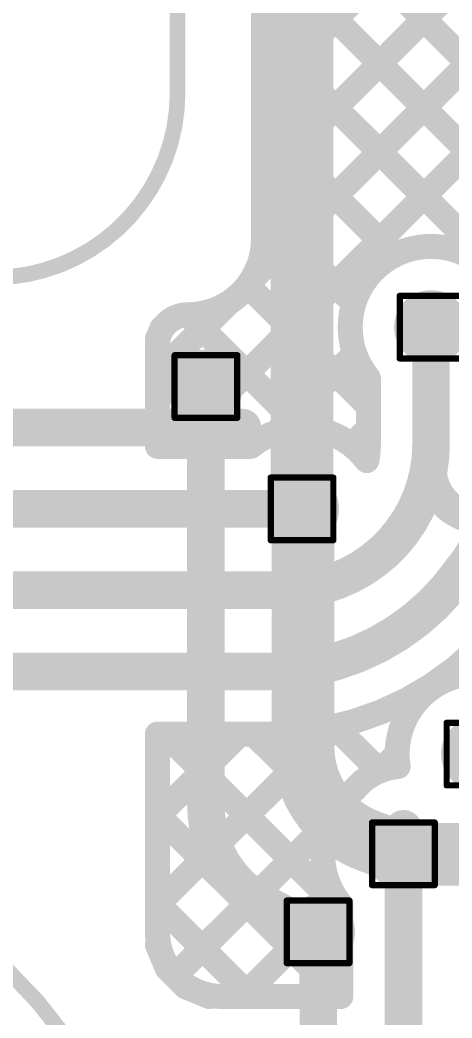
# Model space of a CAD drawing. Header units: inches. Extents: x -17 to 349, y -40 to 215.
# Drawn here: x 84.68 to 88.19, y 115.47 to 123.58 of the extents above; entities that cross this region are included whole.
import ezdxf

# ---------------------------------------------------------------- set-up
doc = ezdxf.new("R2010")
doc.units = ezdxf.units.IN
for name, color, linetype in [('Board Outline', 216, 'Continuous'), ('Bottom Layer', 5, 'Continuous'), ('Drill Drawing', 1, 'Continuous'), ('Top Layer', 1, 'Continuous'), ('Via Holes', 16, 'Continuous')]:
    doc.layers.add(name, color=color, linetype=linetype)

msp = doc.modelspace()

# ---------------------------------------------------------------- hatches: boundary and pattern name
at = {"layer": 'Bottom Layer'}
h = msp.add_hatch(color=5, dxfattribs=at)
edge = h.paths.add_edge_path()
edge.add_arc((88.0158, 121.0831), 0.3, 0, 360)
h = msp.add_hatch(color=5, dxfattribs=at)
edge = h.paths.add_edge_path()
edge.add_arc((86.1903, 120.6005), 0.3, 0, 360)
h = msp.add_hatch(color=5, dxfattribs=at)
edge = h.paths.add_edge_path()
edge.add_arc((86.9697, 119.607), 0.3, 0, 360)
h = msp.add_hatch(color=5, dxfattribs=at)
edge = h.paths.add_edge_path()
edge.add_arc((88.3966, 117.6163), 0.3, 0, 360)
h = msp.add_hatch(color=5, dxfattribs=at)
edge = h.paths.add_edge_path()
edge.add_arc((87.7918, 116.8062), 0.3, 0, 360)
h = msp.add_hatch(color=5, dxfattribs=at)
edge = h.paths.add_edge_path()
edge.add_arc((87.1001, 116.1725), 0.3, 0, 360)
at = {"layer": 'Top Layer'}
h = msp.add_hatch(color=1, dxfattribs=at)
edge = h.paths.add_edge_path()
edge.add_arc((88.0158, 121.0831), 0.3, 0, 360)
h = msp.add_hatch(color=1, dxfattribs=at)
edge = h.paths.add_edge_path()
edge.add_arc((86.1903, 120.6005), 0.3, 0, 360)
h = msp.add_hatch(color=1, dxfattribs=at)
edge = h.paths.add_edge_path()
edge.add_arc((86.9697, 119.607), 0.3, 0, 360)
h = msp.add_hatch(color=1, dxfattribs=at)
edge = h.paths.add_edge_path()
edge.add_arc((88.3966, 117.6163), 0.3, 0, 360)
h = msp.add_hatch(color=1, dxfattribs=at)
edge = h.paths.add_edge_path()
edge.add_arc((87.7918, 116.8062), 0.3, 0, 360)
h = msp.add_hatch(color=1, dxfattribs=at)
edge = h.paths.add_edge_path()
edge.add_arc((87.1001, 116.1725), 0.3, 0, 360)
at = {"layer": 'Via Holes'}
h = msp.add_hatch(color=7, dxfattribs=at)
edge = h.paths.add_edge_path()
edge.add_arc((88.0158, 121.0831), 0.15, 0, 360)
h = msp.add_hatch(color=7, dxfattribs=at)
edge = h.paths.add_edge_path()
edge.add_arc((86.1903, 120.6005), 0.15, 0, 360)
h = msp.add_hatch(color=7, dxfattribs=at)
edge = h.paths.add_edge_path()
edge.add_arc((86.9697, 119.607), 0.15, 0, 360)
h = msp.add_hatch(color=7, dxfattribs=at)
edge = h.paths.add_edge_path()
edge.add_arc((87.7918, 116.8062), 0.15, 0, 360)
h = msp.add_hatch(color=7, dxfattribs=at)
edge = h.paths.add_edge_path()
edge.add_arc((87.1001, 116.1725), 0.15, 0, 360)

# ---------------------------------------------------------------- linework, layer by layer
at = {"layer": 'Board Outline'}
for points in [[(85.9603, 122.985, 0.127, 0.127, 0), (85.9603, 123.9716, 0.127, 0.127, 0)], [(85.9603, 122.985, 0.127, 0.127, -0.414214), (84.4603, 121.485, 0.127, 0.127, 0)], [(81.7751, 116.9882, 0.127, 0.127, -0.404148), (85.7971, 113.1515, 0.127, 0.127, 0)]]:
    msp.add_lwpolyline(points, format="xyseb", dxfattribs=at)
msp.add_lwpolyline([(85.9285, 122.985, 0.0635, 0.0635, 1), (85.992, 122.985, 0.0635, 0.0635, 1)], format="xyseb", close=True, dxfattribs=at)
msp.add_lwpolyline([(85.9285, 122.985, 0.0635, 0.0635, 1), (85.992, 122.985, 0.0635, 0.0635, 1)], format="xyseb", close=True, dxfattribs=at)
at = {"layer": 'Bottom Layer'}
for points in [[(85.9269, 120.115, 0.2032, 0.2032, 0), (91.9213, 126.1094, 0.2032, 0.2032, 0)], [(86.5607, 121.4672, 0.2032, 0.2032, 0), (91.2029, 126.1094, 0.2032, 0.2032, 0)], [(86.6565, 122.2814, 0.2032, 0.2032, 0), (90.4845, 126.1094, 0.2032, 0.2032, 0)], [(86.6565, 122.9999, 0.2032, 0.2032, 0), (89.7661, 126.1094, 0.2032, 0.2032, 0)], [(88.2323, 121.7019, 0.2032, 0.2032, 0), (92.6398, 126.1094, 0.2032, 0.2032, 0)], [(86.6565, 125.4446, 0.2032, 0.2032, 0), (86.6565, 121.7962, 0.2032, 0.2032, 0)], [(86.6565, 124.8845, 0.2032, 0.2032, 0), (94.0241, 117.517, 0.2032, 0.2032, 0)], [(86.6565, 124.1661, 0.2032, 0.2032, 0), (93.2985, 117.5242, 0.2032, 0.2032, 0)], [(86.6565, 123.4477, 0.2032, 0.2032, 0), (88.4579, 121.6463, 0.2032, 0.2032, 0)], [(86.6565, 122.7292, 0.2032, 0.2032, 0), (87.7184, 121.6674, 0.2032, 0.2032, 0)], [(86.6565, 122.0108, 0.2032, 0.2032, 0), (87.3897, 121.2777, 0.2032, 0.2032, 0)], [(86.6565, 121.7961, 0.2032, 0.2032, -0.04911), (86.6448, 121.6767, 0.2032, 0.2032, 0)], [(87.5078, 120.6686, 0.2032, 0.2032, -0.881553), (88.4047, 121.6109, 0.2032, 0.2032, 0)], [(86.6448, 121.6767, 0.2032, 0.2032, -0.098502), (86.5533, 121.4559, 0.2032, 0.2032, 0)], [(86.5533, 121.4559, 0.2032, 0.2032, -0.098502), (86.3843, 121.2868, 0.2032, 0.2032, 0)], [(86.5281, 121.4208, 0.2032, 0.2032, 0), (87.5078, 120.4412, 0.2032, 0.2032, 0)], [(85.7971, 120.7035, 0.2032, 0.2032, 0), (86.373, 121.2795, 0.2032, 0.2032, 0)], [(86.3843, 121.2868, 0.2032, 0.2032, -0.098502), (86.1635, 121.1954, 0.2032, 0.2032, 0)], [(85.8699, 121.1118, 0.2032, 0.2032, -0.097171), (85.9489, 121.1646, 0.2032, 0.2032, 0)], [(85.95, 121.1651, 0.2032, 0.2032, -0.097892), (86.0439, 121.1836, 0.2032, 0.2032, 0)], [(86.1635, 121.1954, 0.2032, 0.2032, -0.049132), (86.044, 121.1836, 0.2032, 0.2032, 0)], [(86.0469, 121.1836, 0.2032, 0.2032, 0), (86.9679, 120.2626, 0.2032, 0.2032, 0)], [(85.7971, 120.9367, 0.2032, 0.2032, -0.198193), (85.8689, 121.1108, 0.2032, 0.2032, 0)], [(85.7971, 120.9858, 0.2032, 0.2032, 0), (85.8346, 121.0766, 0.2032, 0.2032, 0)], [(88.0158, 120.1308, 0.3048, 0.3048, 0), (88.0158, 121.0831, 0.3048, 0.3048, 0)], [(85.7971, 120.115, 0.2032, 0.2032, 0), (85.7971, 120.9367, 0.2032, 0.2032, 0)], [(88.8452, 120.9153, 0.3048, 0.3048, -0.182339), (88.1629, 118.9717, 0.3048, 0.3048, 0)], [(86.7577, 120.2274, 0.2032, 0.2032, 0), (87.3969, 120.8666, 0.2032, 0.2032, 0)], [(85.7971, 120.715, 0.2032, 0.2032, 0), (86.3971, 120.115, 0.2032, 0.2032, 0)], [(87.5078, 120.1308, 0.2032, 0.2032, 0), (87.5078, 120.6686, 0.2032, 0.2032, 0)], [(82.5281, 120.2674, 0.3048, 0.3048, 0), (86.4868, 120.2674, 0.3048, 0.3048, 0)], [(86.5553, 120.115, 0.2032, 0.2032, -0.426718), (87.4949, 119.9995, 0.2032, 0.2032, 0)], [(87.3728, 120.124, 0.2032, 0.2032, 0), (87.5078, 120.259, 0.2032, 0.2032, 0)], [(88.0158, 120.1308, 0.3048, 0.3048, -0.414214), (86.8316, 118.9466, 0.3048, 0.3048, 0)], [(85.7971, 120.115, 0.2032, 0.2032, 0), (86.5553, 120.115, 0.2032, 0.2032, 0)], [(87.5078, 120.1308, 0.2032, 0.2032, -0.048895), (87.4949, 119.9995, 0.2032, 0.2032, 0)], [(82.5281, 119.607, 0.3048, 0.3048, 0), (86.9697, 119.607, 0.3048, 0.3048, 0)], [(82.5535, 118.9466, 0.3048, 0.3048, 0), (86.8316, 118.9466, 0.3048, 0.3048, 0)], [(88.1629, 118.9717, 0.3048, 0.3048, -0.222138), (86.6883, 118.2862, 0.3048, 0.3048, 0)], [(88.5519, 118.645, 0.2032, 0.2032, -0.222138), (86.6873, 117.7782, 0.2032, 0.2032, 0)], [(82.5281, 118.2862, 0.3048, 0.3048, 0), (86.6883, 118.2862, 0.3048, 0.3048, 0)], [(87.7488, 117.5156, 0.2032, 0.2032, -0.669364), (88.7851, 118.1444, 0.2032, 0.2032, 0)], [(87.7655, 118.0282, 0.2032, 0.2032, 0), (87.8365, 117.9572, 0.2032, 0.2032, 0)], [(85.7971, 116.393, 0.2032, 0.2032, 0), (87.2463, 117.8422, 0.2032, 0.2032, 0)], [(85.7971, 116.393, 0.2032, 0.2032, 0), (87.2463, 117.8422, 0.2032, 0.2032, 0)], [(87.2355, 117.8397, 0.2032, 0.2032, 0), (87.5968, 117.4785, 0.2032, 0.2032, 0)], [(85.7971, 117.7782, 0.2032, 0.2032, 0), (86.6883, 117.7782, 0.2032, 0.2032, 0)], [(85.7971, 117.1114, 0.2032, 0.2032, 0), (86.4638, 117.7782, 0.2032, 0.2032, 0)], [(85.7971, 116.1725, 0.2032, 0.2032, 0), (85.7971, 117.7782, 0.2032, 0.2032, 0)], [(85.7971, 116.1725, 0.2032, 0.2032, 0), (85.7971, 117.7782, 0.2032, 0.2032, 0)], [(85.8602, 117.7782, 0.2032, 0.2032, 0), (87.2838, 116.3546, 0.2032, 0.2032, 0)], [(86.5786, 117.7782, 0.2032, 0.2032, 0), (87.2236, 117.1332, 0.2032, 0.2032, 0)], [(87.6038, 117.4813, 0.2032, 0.2032, 0), (87.741, 117.6185, 0.2032, 0.2032, 0)], [(87.3981, 117.3304, 0.2032, 0.2032, -0.203234), (87.7488, 117.5156, 0.2032, 0.2032, 0)], [(87.2838, 116.3918, 0.2032, 0.2032, -0.426007), (87.3981, 117.3304, 0.2032, 0.2032, 0)], [(85.7971, 117.1229, 0.2032, 0.2032, 0), (87.2725, 115.6475, 0.2032, 0.2032, 0)], [(85.9375, 115.815, 0.2032, 0.2032, 0), (87.1909, 117.0685, 0.2032, 0.2032, 0)], [(87.7918, 116.8062, 0.3048, 0.3048, 0), (87.7918, 117.0094, 0.3048, 0.3048, 0)], [(87.7918, 110.7828, 0.3048, 0.3048, 0), (87.7918, 116.8062, 0.3048, 0.3048, 0)], [(85.7971, 116.4045, 0.2032, 0.2032, 0), (86.5541, 115.6475, 0.2032, 0.2032, 0)], [(86.4884, 115.6475, 0.2032, 0.2032, 0), (87.2615, 116.4206, 0.2032, 0.2032, 0)], [(87.2838, 115.6475, 0.2032, 0.2032, 0), (87.2838, 116.3918, 0.2032, 0.2032, 0)], [(87.1001, 116.2233, 0.3048, 0.3048, 0), (87.1003, 116.1725, 0.3048, 0.3048, 0)], [(87.1003, 116.1725, 0.3048, 0.3048, 0), (87.1007, 115.9947, 0.3048, 0.3048, 0)], [(86.322, 115.6475, 0.2032, 0.2032, -0.414213), (85.7971, 116.1724, 0.2032, 0.2032, 0)], [(85.7971, 116.068, 0.2032, 0.2032, 0), (85.877, 115.8751, 0.2032, 0.2032, 0)], [(87.1007, 115.9947, 0.3048, 0.3048, 0), (87.1145, 110.7462, 0.3048, 0.3048, 0)], [(85.877, 115.8751, 0.2032, 0.2032, 0), (86.0247, 115.7274, 0.2032, 0.2032, 0)], [(86.0247, 115.7274, 0.2032, 0.2032, 0), (86.2176, 115.6475, 0.2032, 0.2032, 0)], [(87.2068, 115.6475, 0.2032, 0.2032, 0), (87.2838, 115.7245, 0.2032, 0.2032, 0)], [(86.3221, 115.6475, 0.2032, 0.2032, 0), (87.2838, 115.6475, 0.2032, 0.2032, 0)]]:
    msp.add_lwpolyline(points, format="xyseb", dxfattribs=at)
for points in [[(86.6057, 123.4477, 0.1016, 0.1016, 1), (86.7073, 123.4477, 0.1016, 0.1016, 1)], [(86.6057, 122.9999, 0.1016, 0.1016, 1), (86.7073, 122.9999, 0.1016, 0.1016, 1)], [(86.6057, 122.7292, 0.1016, 0.1016, 1), (86.7073, 122.7292, 0.1016, 0.1016, 1)], [(86.6057, 122.2814, 0.1016, 0.1016, 1), (86.7073, 122.2814, 0.1016, 0.1016, 1)], [(86.6057, 122.0108, 0.1016, 0.1016, 1), (86.7073, 122.0108, 0.1016, 0.1016, 1)], [(86.6057, 121.7962, 0.1016, 0.1016, 1), (86.7073, 121.7962, 0.1016, 0.1016, 1)], [(86.6057, 121.7961, 0.1016, 0.1016, 1), (86.7073, 121.7961, 0.1016, 0.1016, 1)], [(86.594, 121.6767, 0.1016, 0.1016, 1), (86.6956, 121.6767, 0.1016, 0.1016, 1)], [(86.594, 121.6767, 0.1016, 0.1016, 1), (86.6956, 121.6767, 0.1016, 0.1016, 1)], [(87.6676, 121.6674, 0.1016, 0.1016, 1), (87.7692, 121.6674, 0.1016, 0.1016, 1)], [(88.1815, 121.7019, 0.1016, 0.1016, 1), (88.2831, 121.7019, 0.1016, 0.1016, 1)], [(86.5099, 121.4672, 0.1016, 0.1016, 1), (86.6115, 121.4672, 0.1016, 0.1016, 1)], [(86.4773, 121.4208, 0.1016, 0.1016, 1), (86.5789, 121.4208, 0.1016, 0.1016, 1)], [(86.5025, 121.4559, 0.1016, 0.1016, 1), (86.6041, 121.4559, 0.1016, 0.1016, 1)], [(86.5025, 121.4559, 0.1016, 0.1016, 1), (86.6041, 121.4559, 0.1016, 0.1016, 1)], [(86.3222, 121.2795, 0.1016, 0.1016, 1), (86.4238, 121.2795, 0.1016, 0.1016, 1)], [(86.3335, 121.2868, 0.1016, 0.1016, 1), (86.4351, 121.2868, 0.1016, 0.1016, 1)], [(86.3335, 121.2868, 0.1016, 0.1016, 1), (86.4351, 121.2868, 0.1016, 0.1016, 1)], [(87.3389, 121.2777, 0.1016, 0.1016, 1), (87.4405, 121.2777, 0.1016, 0.1016, 1)], [(85.8981, 121.1646, 0.1016, 0.1016, 1), (85.9997, 121.1646, 0.1016, 0.1016, 1)], [(85.8992, 121.1651, 0.1016, 0.1016, 1), (86.0008, 121.1651, 0.1016, 0.1016, 1)], [(85.9931, 121.1836, 0.1016, 0.1016, 1), (86.0947, 121.1836, 0.1016, 0.1016, 1)], [(85.9932, 121.1836, 0.1016, 0.1016, 1), (86.0948, 121.1836, 0.1016, 0.1016, 1)], [(85.9961, 121.1836, 0.1016, 0.1016, 1), (86.0977, 121.1836, 0.1016, 0.1016, 1)], [(86.1127, 121.1954, 0.1016, 0.1016, 1), (86.2143, 121.1954, 0.1016, 0.1016, 1)], [(86.1127, 121.1954, 0.1016, 0.1016, 1), (86.2143, 121.1954, 0.1016, 0.1016, 1)], [(85.7838, 121.0766, 0.1016, 0.1016, 1), (85.8854, 121.0766, 0.1016, 0.1016, 1)], [(85.8181, 121.1108, 0.1016, 0.1016, 1), (85.9197, 121.1108, 0.1016, 0.1016, 1)], [(85.8191, 121.1118, 0.1016, 0.1016, 1), (85.9207, 121.1118, 0.1016, 0.1016, 1)], [(87.9396, 121.0831, 0.1524, 0.1524, 1), (88.092, 121.0831, 0.1524, 0.1524, 1)], [(85.7463, 120.9858, 0.1016, 0.1016, 1), (85.8479, 120.9858, 0.1016, 0.1016, 1)], [(85.7463, 120.9367, 0.1016, 0.1016, 1), (85.8479, 120.9367, 0.1016, 0.1016, 1)], [(85.7463, 120.9367, 0.1016, 0.1016, 1), (85.8479, 120.9367, 0.1016, 0.1016, 1)], [(87.3461, 120.8666, 0.1016, 0.1016, 1), (87.4477, 120.8666, 0.1016, 0.1016, 1)], [(85.7463, 120.715, 0.1016, 0.1016, 1), (85.8479, 120.715, 0.1016, 0.1016, 1)], [(85.7463, 120.7035, 0.1016, 0.1016, 1), (85.8479, 120.7035, 0.1016, 0.1016, 1)], [(87.457, 120.6686, 0.1016, 0.1016, 1), (87.5586, 120.6686, 0.1016, 0.1016, 1)], [(87.457, 120.6686, 0.1016, 0.1016, 1), (87.5586, 120.6686, 0.1016, 0.1016, 1)], [(87.457, 120.4412, 0.1016, 0.1016, 1), (87.5586, 120.4412, 0.1016, 0.1016, 1)], [(86.4106, 120.2674, 0.1524, 0.1524, 1), (86.563, 120.2674, 0.1524, 0.1524, 1)], [(86.9171, 120.2626, 0.1016, 0.1016, 1), (87.0187, 120.2626, 0.1016, 0.1016, 1)], [(87.457, 120.259, 0.1016, 0.1016, 1), (87.5586, 120.259, 0.1016, 0.1016, 1)], [(86.7069, 120.2274, 0.1016, 0.1016, 1), (86.8085, 120.2274, 0.1016, 0.1016, 1)], [(87.9396, 120.1308, 0.1524, 0.1524, 1), (88.092, 120.1308, 0.1524, 0.1524, 1)], [(87.9396, 120.1308, 0.1524, 0.1524, 1), (88.092, 120.1308, 0.1524, 0.1524, 1)], [(85.7463, 120.115, 0.1016, 0.1016, 1), (85.8479, 120.115, 0.1016, 0.1016, 1)], [(85.7463, 120.115, 0.1016, 0.1016, 1), (85.8479, 120.115, 0.1016, 0.1016, 1)], [(85.8761, 120.115, 0.1016, 0.1016, 1), (85.9777, 120.115, 0.1016, 0.1016, 1)], [(86.3463, 120.115, 0.1016, 0.1016, 1), (86.4479, 120.115, 0.1016, 0.1016, 1)], [(86.5045, 120.115, 0.1016, 0.1016, 1), (86.6061, 120.115, 0.1016, 0.1016, 1)], [(86.5045, 120.115, 0.1016, 0.1016, 1), (86.6061, 120.115, 0.1016, 0.1016, 1)], [(87.322, 120.124, 0.1016, 0.1016, 1), (87.4236, 120.124, 0.1016, 0.1016, 1)], [(87.457, 120.1308, 0.1016, 0.1016, 1), (87.5586, 120.1308, 0.1016, 0.1016, 1)], [(87.457, 120.1308, 0.1016, 0.1016, 1), (87.5586, 120.1308, 0.1016, 0.1016, 1)], [(87.4441, 119.9995, 0.1016, 0.1016, 1), (87.5457, 119.9995, 0.1016, 0.1016, 1)], [(87.4441, 119.9995, 0.1016, 0.1016, 1), (87.5457, 119.9995, 0.1016, 0.1016, 1)], [(86.8935, 119.607, 0.1524, 0.1524, 1), (87.0459, 119.607, 0.1524, 0.1524, 1)], [(86.7554, 118.9466, 0.1524, 0.1524, 1), (86.9078, 118.9466, 0.1524, 0.1524, 1)], [(86.7554, 118.9466, 0.1524, 0.1524, 1), (86.9078, 118.9466, 0.1524, 0.1524, 1)], [(88.0867, 118.9717, 0.1524, 0.1524, 1), (88.2391, 118.9717, 0.1524, 0.1524, 1)], [(88.0867, 118.9717, 0.1524, 0.1524, 1), (88.2391, 118.9717, 0.1524, 0.1524, 1)], [(86.6121, 118.2862, 0.1524, 0.1524, 1), (86.7645, 118.2862, 0.1524, 0.1524, 1)], [(86.6121, 118.2862, 0.1524, 0.1524, 1), (86.7645, 118.2862, 0.1524, 0.1524, 1)], [(87.7147, 118.0282, 0.1016, 0.1016, 1), (87.8163, 118.0282, 0.1016, 0.1016, 1)], [(87.7857, 117.9572, 0.1016, 0.1016, 1), (87.8873, 117.9572, 0.1016, 0.1016, 1)], [(87.1847, 117.8397, 0.1016, 0.1016, 1), (87.2863, 117.8397, 0.1016, 0.1016, 1)], [(87.1955, 117.8422, 0.1016, 0.1016, 1), (87.2971, 117.8422, 0.1016, 0.1016, 1)], [(87.1955, 117.8422, 0.1016, 0.1016, 1), (87.2971, 117.8422, 0.1016, 0.1016, 1)], [(85.7463, 117.7782, 0.1016, 0.1016, 1), (85.8479, 117.7782, 0.1016, 0.1016, 1)], [(85.7463, 117.7782, 0.1016, 0.1016, 1), (85.8479, 117.7782, 0.1016, 0.1016, 1)], [(85.7463, 117.7782, 0.1016, 0.1016, 1), (85.8479, 117.7782, 0.1016, 0.1016, 1)], [(85.8094, 117.7782, 0.1016, 0.1016, 1), (85.911, 117.7782, 0.1016, 0.1016, 1)], [(86.413, 117.7782, 0.1016, 0.1016, 1), (86.5146, 117.7782, 0.1016, 0.1016, 1)], [(86.5278, 117.7782, 0.1016, 0.1016, 1), (86.6294, 117.7782, 0.1016, 0.1016, 1)], [(86.6365, 117.7782, 0.1016, 0.1016, 1), (86.7381, 117.7782, 0.1016, 0.1016, 1)], [(86.6375, 117.7782, 0.1016, 0.1016, 1), (86.7391, 117.7782, 0.1016, 0.1016, 1)], [(87.6902, 117.6185, 0.1016, 0.1016, 1), (87.7918, 117.6185, 0.1016, 0.1016, 1)], [(87.698, 117.5156, 0.1016, 0.1016, 1), (87.7996, 117.5156, 0.1016, 0.1016, 1)], [(87.698, 117.5156, 0.1016, 0.1016, 1), (87.7996, 117.5156, 0.1016, 0.1016, 1)], [(87.546, 117.4785, 0.1016, 0.1016, 1), (87.6476, 117.4785, 0.1016, 0.1016, 1)], [(87.553, 117.4813, 0.1016, 0.1016, 1), (87.6546, 117.4813, 0.1016, 0.1016, 1)], [(87.3473, 117.3304, 0.1016, 0.1016, 1), (87.4489, 117.3304, 0.1016, 0.1016, 1)], [(87.3473, 117.3304, 0.1016, 0.1016, 1), (87.4489, 117.3304, 0.1016, 0.1016, 1)], [(85.7463, 117.1229, 0.1016, 0.1016, 1), (85.8479, 117.1229, 0.1016, 0.1016, 1)], [(85.7463, 117.1114, 0.1016, 0.1016, 1), (85.8479, 117.1114, 0.1016, 0.1016, 1)], [(87.1728, 117.1332, 0.1016, 0.1016, 1), (87.2744, 117.1332, 0.1016, 0.1016, 1)], [(87.1401, 117.0685, 0.1016, 0.1016, 1), (87.2417, 117.0685, 0.1016, 0.1016, 1)], [(87.7156, 117.0094, 0.1524, 0.1524, 1), (87.868, 117.0094, 0.1524, 0.1524, 1)], [(87.7156, 116.8062, 0.1524, 0.1524, 1), (87.868, 116.8062, 0.1524, 0.1524, 1)], [(87.7156, 116.8062, 0.1524, 0.1524, 1), (87.868, 116.8062, 0.1524, 0.1524, 1)], [(85.7463, 116.4045, 0.1016, 0.1016, 1), (85.8479, 116.4045, 0.1016, 0.1016, 1)], [(85.7463, 116.393, 0.1016, 0.1016, 1), (85.8479, 116.393, 0.1016, 0.1016, 1)], [(85.7463, 116.393, 0.1016, 0.1016, 1), (85.8479, 116.393, 0.1016, 0.1016, 1)], [(87.2107, 116.4206, 0.1016, 0.1016, 1), (87.3123, 116.4206, 0.1016, 0.1016, 1)], [(87.233, 116.3918, 0.1016, 0.1016, 1), (87.3346, 116.3918, 0.1016, 0.1016, 1)], [(87.233, 116.3918, 0.1016, 0.1016, 1), (87.3346, 116.3918, 0.1016, 0.1016, 1)], [(87.233, 116.3546, 0.1016, 0.1016, 1), (87.3346, 116.3546, 0.1016, 0.1016, 1)], [(87.0239, 116.2233, 0.1524, 0.1524, 1), (87.1763, 116.2233, 0.1524, 0.1524, 1)], [(87.0241, 116.1725, 0.1524, 0.1524, 1), (87.1765, 116.1725, 0.1524, 0.1524, 1)], [(87.0241, 116.1725, 0.1524, 0.1524, 1), (87.1765, 116.1725, 0.1524, 0.1524, 1)], [(85.7463, 116.1725, 0.1016, 0.1016, 1), (85.8479, 116.1725, 0.1016, 0.1016, 1)], [(85.7463, 116.1725, 0.1016, 0.1016, 1), (85.8479, 116.1725, 0.1016, 0.1016, 1)], [(85.7463, 116.1724, 0.1016, 0.1016, 1), (85.8479, 116.1724, 0.1016, 0.1016, 1)], [(85.7463, 116.068, 0.1016, 0.1016, 1), (85.8479, 116.068, 0.1016, 0.1016, 1)], [(87.0245, 115.9947, 0.1524, 0.1524, 1), (87.1769, 115.9947, 0.1524, 0.1524, 1)], [(87.0245, 115.9947, 0.1524, 0.1524, 1), (87.1769, 115.9947, 0.1524, 0.1524, 1)], [(85.8262, 115.8751, 0.1016, 0.1016, 1), (85.9278, 115.8751, 0.1016, 0.1016, 1)], [(85.8262, 115.8751, 0.1016, 0.1016, 1), (85.9278, 115.8751, 0.1016, 0.1016, 1)], [(85.8867, 115.815, 0.1016, 0.1016, 1), (85.9883, 115.815, 0.1016, 0.1016, 1)], [(85.9739, 115.7274, 0.1016, 0.1016, 1), (86.0755, 115.7274, 0.1016, 0.1016, 1)], [(85.9739, 115.7274, 0.1016, 0.1016, 1), (86.0755, 115.7274, 0.1016, 0.1016, 1)], [(87.233, 115.7245, 0.1016, 0.1016, 1), (87.3346, 115.7245, 0.1016, 0.1016, 1)], [(86.1668, 115.6475, 0.1016, 0.1016, 1), (86.2684, 115.6475, 0.1016, 0.1016, 1)], [(86.2712, 115.6475, 0.1016, 0.1016, 1), (86.3728, 115.6475, 0.1016, 0.1016, 1)], [(86.2713, 115.6475, 0.1016, 0.1016, 1), (86.3729, 115.6475, 0.1016, 0.1016, 1)], [(86.4376, 115.6475, 0.1016, 0.1016, 1), (86.5392, 115.6475, 0.1016, 0.1016, 1)], [(86.5033, 115.6475, 0.1016, 0.1016, 1), (86.6049, 115.6475, 0.1016, 0.1016, 1)], [(87.156, 115.6475, 0.1016, 0.1016, 1), (87.2576, 115.6475, 0.1016, 0.1016, 1)], [(87.2217, 115.6475, 0.1016, 0.1016, 1), (87.3233, 115.6475, 0.1016, 0.1016, 1)], [(87.233, 115.6475, 0.1016, 0.1016, 1), (87.3346, 115.6475, 0.1016, 0.1016, 1)], [(87.233, 115.6475, 0.1016, 0.1016, 1), (87.3346, 115.6475, 0.1016, 0.1016, 1)]]:
    msp.add_lwpolyline(points, format="xyseb", close=True, dxfattribs=at)
at = {"layer": 'Drill Drawing'}
for points in [[(87.7618, 121.3371, 0.0508, 0.0508, 0), (88.2698, 121.3371, 0.0508, 0.0508, 0)], [(87.7618, 120.8291, 0.0508, 0.0508, 0), (87.7618, 121.3371, 0.0508, 0.0508, 0)], [(85.9363, 120.8545, 0.0508, 0.0508, 0), (86.4443, 120.8545, 0.0508, 0.0508, 0)], [(85.9363, 120.3465, 0.0508, 0.0508, 0), (85.9363, 120.8545, 0.0508, 0.0508, 0)], [(86.4443, 120.3465, 0.0508, 0.0508, 0), (86.4443, 120.8545, 0.0508, 0.0508, 0)], [(87.7618, 120.8291, 0.0508, 0.0508, 0), (88.2698, 120.8291, 0.0508, 0.0508, 0)], [(85.9363, 120.3465, 0.0508, 0.0508, 0), (86.4443, 120.3465, 0.0508, 0.0508, 0)], [(86.7157, 119.861, 0.0508, 0.0508, 0), (87.2237, 119.861, 0.0508, 0.0508, 0)], [(86.7157, 119.353, 0.0508, 0.0508, 0), (86.7157, 119.861, 0.0508, 0.0508, 0)], [(87.2237, 119.353, 0.0508, 0.0508, 0), (87.2237, 119.861, 0.0508, 0.0508, 0)], [(86.7157, 119.353, 0.0508, 0.0508, 0), (87.2237, 119.353, 0.0508, 0.0508, 0)], [(88.1426, 117.8703, 0.0508, 0.0508, 0), (88.6506, 117.8703, 0.0508, 0.0508, 0)], [(88.1426, 117.3623, 0.0508, 0.0508, 0), (88.1426, 117.8703, 0.0508, 0.0508, 0)], [(88.1426, 117.3623, 0.0508, 0.0508, 0), (88.6506, 117.3623, 0.0508, 0.0508, 0)], [(87.5378, 117.0602, 0.0508, 0.0508, 0), (88.0458, 117.0602, 0.0508, 0.0508, 0)], [(87.5378, 116.5522, 0.0508, 0.0508, 0), (87.5378, 117.0602, 0.0508, 0.0508, 0)], [(88.0458, 116.5522, 0.0508, 0.0508, 0), (88.0458, 117.0602, 0.0508, 0.0508, 0)], [(87.5378, 116.5522, 0.0508, 0.0508, 0), (88.0458, 116.5522, 0.0508, 0.0508, 0)], [(86.8461, 116.4265, 0.0508, 0.0508, 0), (87.3541, 116.4265, 0.0508, 0.0508, 0)], [(86.8461, 115.9185, 0.0508, 0.0508, 0), (86.8461, 116.4265, 0.0508, 0.0508, 0)], [(87.3541, 115.9185, 0.0508, 0.0508, 0), (87.3541, 116.4265, 0.0508, 0.0508, 0)], [(86.8461, 115.9185, 0.0508, 0.0508, 0), (87.3541, 115.9185, 0.0508, 0.0508, 0)]]:
    msp.add_lwpolyline(points, format="xyseb", dxfattribs=at)
for points in [[(87.7491, 121.3371, 0.0254, 0.0254, 1), (87.7745, 121.3371, 0.0254, 0.0254, 1)], [(87.7491, 121.3371, 0.0254, 0.0254, 1), (87.7745, 121.3371, 0.0254, 0.0254, 1)], [(85.9236, 120.8545, 0.0254, 0.0254, 1), (85.949, 120.8545, 0.0254, 0.0254, 1)], [(85.9236, 120.8545, 0.0254, 0.0254, 1), (85.949, 120.8545, 0.0254, 0.0254, 1)], [(86.4316, 120.8545, 0.0254, 0.0254, 1), (86.457, 120.8545, 0.0254, 0.0254, 1)], [(86.4316, 120.8545, 0.0254, 0.0254, 1), (86.457, 120.8545, 0.0254, 0.0254, 1)], [(87.7491, 120.8291, 0.0254, 0.0254, 1), (87.7745, 120.8291, 0.0254, 0.0254, 1)], [(87.7491, 120.8291, 0.0254, 0.0254, 1), (87.7745, 120.8291, 0.0254, 0.0254, 1)], [(85.9236, 120.3465, 0.0254, 0.0254, 1), (85.949, 120.3465, 0.0254, 0.0254, 1)], [(85.9236, 120.3465, 0.0254, 0.0254, 1), (85.949, 120.3465, 0.0254, 0.0254, 1)], [(86.4316, 120.3465, 0.0254, 0.0254, 1), (86.457, 120.3465, 0.0254, 0.0254, 1)], [(86.4316, 120.3465, 0.0254, 0.0254, 1), (86.457, 120.3465, 0.0254, 0.0254, 1)], [(86.703, 119.861, 0.0254, 0.0254, 1), (86.7284, 119.861, 0.0254, 0.0254, 1)], [(86.703, 119.861, 0.0254, 0.0254, 1), (86.7284, 119.861, 0.0254, 0.0254, 1)], [(87.211, 119.861, 0.0254, 0.0254, 1), (87.2364, 119.861, 0.0254, 0.0254, 1)], [(87.211, 119.861, 0.0254, 0.0254, 1), (87.2364, 119.861, 0.0254, 0.0254, 1)], [(86.703, 119.353, 0.0254, 0.0254, 1), (86.7284, 119.353, 0.0254, 0.0254, 1)], [(86.703, 119.353, 0.0254, 0.0254, 1), (86.7284, 119.353, 0.0254, 0.0254, 1)], [(87.211, 119.353, 0.0254, 0.0254, 1), (87.2364, 119.353, 0.0254, 0.0254, 1)], [(87.211, 119.353, 0.0254, 0.0254, 1), (87.2364, 119.353, 0.0254, 0.0254, 1)], [(88.1299, 117.8703, 0.0254, 0.0254, 1), (88.1553, 117.8703, 0.0254, 0.0254, 1)], [(88.1299, 117.8703, 0.0254, 0.0254, 1), (88.1553, 117.8703, 0.0254, 0.0254, 1)], [(88.1299, 117.3623, 0.0254, 0.0254, 1), (88.1553, 117.3623, 0.0254, 0.0254, 1)], [(88.1299, 117.3623, 0.0254, 0.0254, 1), (88.1553, 117.3623, 0.0254, 0.0254, 1)], [(87.5251, 117.0602, 0.0254, 0.0254, 1), (87.5505, 117.0602, 0.0254, 0.0254, 1)], [(87.5251, 117.0602, 0.0254, 0.0254, 1), (87.5505, 117.0602, 0.0254, 0.0254, 1)], [(88.0331, 117.0602, 0.0254, 0.0254, 1), (88.0585, 117.0602, 0.0254, 0.0254, 1)], [(88.0331, 117.0602, 0.0254, 0.0254, 1), (88.0585, 117.0602, 0.0254, 0.0254, 1)], [(87.5251, 116.5522, 0.0254, 0.0254, 1), (87.5505, 116.5522, 0.0254, 0.0254, 1)], [(87.5251, 116.5522, 0.0254, 0.0254, 1), (87.5505, 116.5522, 0.0254, 0.0254, 1)], [(88.0331, 116.5522, 0.0254, 0.0254, 1), (88.0585, 116.5522, 0.0254, 0.0254, 1)], [(88.0331, 116.5522, 0.0254, 0.0254, 1), (88.0585, 116.5522, 0.0254, 0.0254, 1)], [(86.8334, 116.4265, 0.0254, 0.0254, 1), (86.8588, 116.4265, 0.0254, 0.0254, 1)], [(86.8334, 116.4265, 0.0254, 0.0254, 1), (86.8588, 116.4265, 0.0254, 0.0254, 1)], [(87.3414, 116.4265, 0.0254, 0.0254, 1), (87.3668, 116.4265, 0.0254, 0.0254, 1)], [(87.3414, 116.4265, 0.0254, 0.0254, 1), (87.3668, 116.4265, 0.0254, 0.0254, 1)], [(86.8334, 115.9185, 0.0254, 0.0254, 1), (86.8588, 115.9185, 0.0254, 0.0254, 1)], [(86.8334, 115.9185, 0.0254, 0.0254, 1), (86.8588, 115.9185, 0.0254, 0.0254, 1)], [(87.3414, 115.9185, 0.0254, 0.0254, 1), (87.3668, 115.9185, 0.0254, 0.0254, 1)], [(87.3414, 115.9185, 0.0254, 0.0254, 1), (87.3668, 115.9185, 0.0254, 0.0254, 1)]]:
    msp.add_lwpolyline(points, format="xyseb", close=True, dxfattribs=at)
at = {"layer": 'Top Layer'}
for points in [[(86.9697, 119.607, 0.508, 0.508, 0), (86.9697, 127.9382, 0.508, 0.508, 0)], [(88.0158, 119.9389, 0.254, 0.254, 0), (88.0158, 121.0831, 0.254, 0.254, 0)], [(86.1903, 117.2001, 0.3048, 0.3048, 0), (86.1903, 120.6005, 0.3048, 0.3048, 0)], [(88.4247, 119.53, 0.254, 0.254, -0.414214), (88.0158, 119.9389, 0.254, 0.254, 0)], [(86.9779, 117.8541, 0.508, 0.508, 0), (86.9779, 119.5988, 0.508, 0.508, 0)], [(86.9779, 117.6747, 0.508, 0.508, 0), (86.9779, 117.8541, 0.508, 0.508, 0)], [(87.5112, 116.9097, 0.508, 0.508, -0.314136), (86.9779, 117.6747, 0.508, 0.508, 0)], [(86.6772, 116.3945, 0.3048, 0.3048, -0.278727), (86.1903, 117.2001, 0.3048, 0.3048, 0)], [(87.5112, 116.9097, 0.508, 0.508, 0), (87.7918, 116.8062, 0.508, 0.508, 0)], [(87.8714, 116.8028, 0.508, 0.508, 0), (88.7484, 116.8028, 0.508, 0.508, 0)], [(86.6772, 116.3945, 0.3048, 0.3048, 0), (87.1001, 116.1725, 0.3048, 0.3048, 0)]]:
    msp.add_lwpolyline(points, format="xyseb", dxfattribs=at)
for points in [[(87.9523, 121.0831, 0.127, 0.127, 1), (88.0793, 121.0831, 0.127, 0.127, 1)], [(86.1141, 120.6005, 0.1524, 0.1524, 1), (86.2665, 120.6005, 0.1524, 0.1524, 1)], [(87.9523, 119.9389, 0.127, 0.127, 1), (88.0793, 119.9389, 0.127, 0.127, 1)], [(87.9523, 119.9389, 0.127, 0.127, 1), (88.0793, 119.9389, 0.127, 0.127, 1)], [(86.8427, 119.607, 0.254, 0.254, 1), (87.0967, 119.607, 0.254, 0.254, 1)], [(86.8509, 119.5988, 0.254, 0.254, 1), (87.1049, 119.5988, 0.254, 0.254, 1)], [(86.8509, 117.8541, 0.254, 0.254, 1), (87.1049, 117.8541, 0.254, 0.254, 1)], [(86.8509, 117.8541, 0.254, 0.254, 1), (87.1049, 117.8541, 0.254, 0.254, 1)], [(86.8509, 117.6747, 0.254, 0.254, 1), (87.1049, 117.6747, 0.254, 0.254, 1)], [(86.8509, 117.6747, 0.254, 0.254, 1), (87.1049, 117.6747, 0.254, 0.254, 1)], [(86.1141, 117.2001, 0.1524, 0.1524, 1), (86.2665, 117.2001, 0.1524, 0.1524, 1)], [(86.1141, 117.2001, 0.1524, 0.1524, 1), (86.2665, 117.2001, 0.1524, 0.1524, 1)], [(87.3842, 116.9097, 0.254, 0.254, 1), (87.6382, 116.9097, 0.254, 0.254, 1)], [(87.3842, 116.9097, 0.254, 0.254, 1), (87.6382, 116.9097, 0.254, 0.254, 1)], [(87.6648, 116.8062, 0.254, 0.254, 1), (87.9188, 116.8062, 0.254, 0.254, 1)], [(87.7444, 116.8028, 0.254, 0.254, 1), (87.9984, 116.8028, 0.254, 0.254, 1)], [(86.601, 116.3945, 0.1524, 0.1524, 1), (86.7534, 116.3945, 0.1524, 0.1524, 1)], [(86.601, 116.3945, 0.1524, 0.1524, 1), (86.7534, 116.3945, 0.1524, 0.1524, 1)], [(87.0239, 116.1725, 0.1524, 0.1524, 1), (87.1763, 116.1725, 0.1524, 0.1524, 1)]]:
    msp.add_lwpolyline(points, format="xyseb", close=True, dxfattribs=at)

doc.saveas('drawing.dxf')
